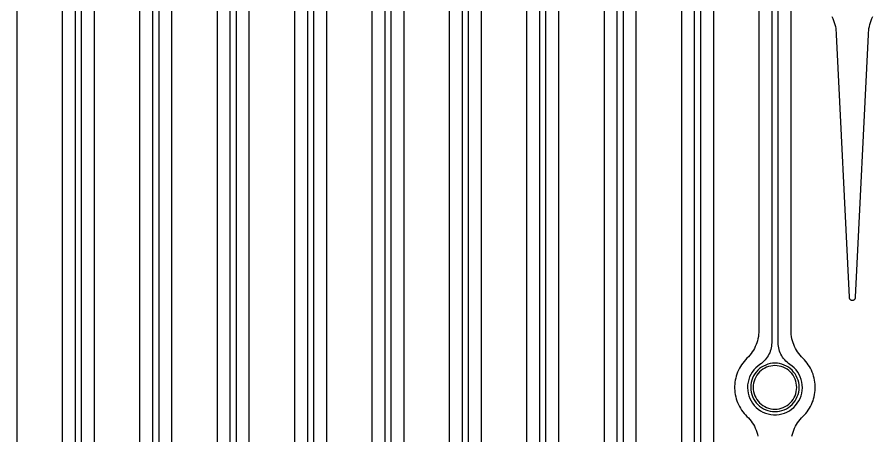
# Model space of a CAD drawing. Header units: metres. Extents: x -1805 to 1655, y -683 to 39617.
# Drawn here: x 514 to 779.4, y 3731 to 3860.8 of the extents above; entities that cross this region are included whole.
import ezdxf

# ---------------------------------------------------------------- set-up
doc = ezdxf.new("R2010")
doc.units = ezdxf.units.M
for name, color, linetype in [('Etching', 5, 'CONTINUOUS'), ('Metal', 4, 'CONTINUOUS'), ('pad_etching', 1, 'CONTINUOUS'), ('PEDOT_SIROF', 6, 'CONTINUOUS')]:
    doc.layers.add(name, color=color, linetype=linetype)

msp = doc.modelspace()

# ---------------------------------------------------------------- linework, layer by layer
at = {"layer": 'Etching'}
for points in [[(514, 2493.83), (514, 9134.24)], [(528, 9134.24), (528, 2620.82)], [(538, 2620.82), (538, 9134.24)], [(552, 9134.24), (552, 2747.8)], [(562, 2747.8), (562, 9134.24)], [(576, 9134.24), (576, 2874.79)], [(586, 2874.79), (586, 9134.24)], [(600, 9134.24), (600, 3001.77)], [(610, 3001.77), (610, 9134.24)], [(624, 9134.24), (624, 3128.75)], [(634, 3128.75), (634, 9134.24)], [(648, 9134.24), (648, 3255.74)], [(658, 3255.74), (658, 9134.24)], [(672, 9134.24), (672, 3382.72)], [(682, 3382.72), (682, 9134.24)], [(696, 9134.24), (696, 3509.71)], [(706, 3509.71), (706, 9134.24)], [(720, 9134.24), (720, 3636.69)], [(730, 3636.69), (730, 9134.24)], [(744, 9134.24), (744, 3763.67), (743.98, 3763.03), (743.93, 3762.39), (743.85, 3761.75), (743.73, 3761.12), (743.57, 3760.5), (743.38, 3759.88), (743.17, 3759.28), (742.91, 3758.69), (742.63, 3758.11), (742.32, 3757.55), (741.97, 3757), (741.6, 3756.48), (741.2, 3755.97), (740.78, 3755.49), (740.33, 3755.03), (739.87, 3754.57), (739.44, 3754.09), (739.04, 3753.58), (738.66, 3753.05), (738.31, 3752.51), (737.99, 3751.94), (737.7, 3751.37), (737.43, 3750.77), (737.2, 3750.17), (737.01, 3749.55), (736.84, 3748.92), (736.71, 3748.29), (736.6, 3747.65), (736.54, 3747), (736.5, 3746.36), (736.5, 3745.71), (736.54, 3745.06), (736.6, 3744.42), (736.71, 3743.78), (736.84, 3743.14), (737.01, 3742.51), (737.2, 3741.9), (737.43, 3741.29), (737.7, 3740.7), (737.99, 3740.12), (738.31, 3739.56), (738.66, 3739.01), (739.04, 3738.48), (739.44, 3737.98), (739.87, 3737.49), (740.33, 3737.03), (740.78, 3736.57), (741.2, 3736.09), (741.6, 3735.59), (741.97, 3735.06), (742.32, 3734.52), (742.63, 3733.96), (742.91, 3733.38), (743.17, 3732.79), (743.38, 3732.18), (743.57, 3731.57), (743.73, 3730.94)], [(754.27, 3730.94), (754.43, 3731.57), (754.62, 3732.18), (754.83, 3732.79), (755.09, 3733.38), (755.37, 3733.96), (755.68, 3734.52), (756.03, 3735.06), (756.4, 3735.59), (756.8, 3736.09), (757.22, 3736.57), (757.67, 3737.03), (758.13, 3737.49), (758.56, 3737.98), (758.96, 3738.48), (759.34, 3739.01), (759.69, 3739.56), (760.01, 3740.12), (760.3, 3740.7), (760.57, 3741.29), (760.8, 3741.9), (760.99, 3742.51), (761.16, 3743.14), (761.29, 3743.78), (761.4, 3744.42), (761.46, 3745.06), (761.5, 3745.71), (761.5, 3746.36), (761.46, 3747), (761.4, 3747.65), (761.29, 3748.29), (761.16, 3748.92), (760.99, 3749.55), (760.8, 3750.17), (760.57, 3750.77), (760.3, 3751.37), (760.01, 3751.94), (759.69, 3752.51), (759.34, 3753.05), (758.96, 3753.58), (758.56, 3754.09), (758.13, 3754.57), (757.67, 3755.03), (757.22, 3755.49), (756.8, 3755.97), (756.4, 3756.48), (756.03, 3757), (755.68, 3757.55), (755.37, 3758.11), (755.09, 3758.69), (754.83, 3759.28), (754.62, 3759.88), (754.43, 3760.5), (754.27, 3761.12), (754.15, 3761.75), (754.07, 3762.39), (754.02, 3763.03), (754, 3763.67), (754, 9134.24)], [(766.63, 3860.94), (766.91, 3860.36), (767.17, 3859.77), (767.38, 3859.17), (767.57, 3858.55), (767.73, 3857.93), (767.85, 3857.29), (767.93, 3856.66), (767.98, 3856.02), (768, 3855.37), (772, 3773.97), (772.02, 3773.84), (772.05, 3773.72), (772.09, 3773.6), (772.15, 3773.49), (772.22, 3773.38), (772.31, 3773.29), (772.41, 3773.21), (772.51, 3773.14), (772.63, 3773.09), (772.75, 3773.05), (772.87, 3773.02), (773, 3773.02), (773.13, 3773.02), (773.25, 3773.05), (773.37, 3773.09), (773.49, 3773.14), (773.59, 3773.21), (773.69, 3773.29), (773.78, 3773.38), (773.85, 3773.49), (773.91, 3773.6), (773.95, 3773.72), (773.98, 3773.84), (774, 3773.97), (778, 3855.37), (778.02, 3856.02), (778.07, 3856.66), (778.15, 3857.29), (778.27, 3857.93), (778.43, 3858.55), (778.62, 3859.17), (778.83, 3859.77), (779.09, 3860.36), (779.37, 3860.94)]]:
    msp.add_lwpolyline(points, dxfattribs=at)
at = {"layer": 'Metal'}
for points in [[(534, 2617), (534, 9436.51), (532, 9436.51), (532, 9436.51), (532, 2617)], [(558, 2743.99), (558, 9436.51), (556, 9436.51), (556, 9436.51), (556, 2743.99)], [(580, 9436.51), (580, 2870.97)], [(582, 2870.97), (582, 9436.51)], [(604, 9436.51), (604, 2997.96)], [(606, 2997.96), (606, 9436.51)], [(628, 9436.51), (628, 3124.94)], [(630, 3124.94), (630, 9436.51)], [(652, 9436.51), (652, 3251.92)], [(654, 3251.92), (654, 9436.51)], [(676, 9436.51), (676, 3378.91)], [(678, 3378.91), (678, 9436.51)], [(700, 9436.51), (700, 3505.89)], [(702, 3505.89), (702, 9436.51)], [(724, 9436.51), (724, 3632.88)], [(726, 3632.88), (726, 9436.51)], [(748, 9436.51), (748, 3759.86), (747.98, 3759.33), (747.93, 3758.8), (747.84, 3758.28), (747.72, 3757.77), (747.56, 3757.26), (747.38, 3756.76), (747.15, 3756.28), (746.9, 3755.82), (746.62, 3755.37), (746.31, 3754.94), (745.97, 3754.53), (745.6, 3754.15), (745.21, 3753.79), (744.8, 3753.46), (744.36, 3753.16), (743.67, 3752.65), (743.03, 3752.09), (742.46, 3751.46), (741.94, 3750.77), (741.5, 3750.04), (741.14, 3749.27), (740.85, 3748.46), (740.65, 3747.63), (740.53, 3746.78), (740.5, 3745.93), (740.55, 3745.08), (740.69, 3744.23), (740.91, 3743.41), (741.22, 3742.61), (741.6, 3741.85), (742.06, 3741.13), (742.59, 3740.45), (743.18, 3739.84), (743.83, 3739.28), (744.53, 3738.8), (745.28, 3738.39), (746.07, 3738.05), (746.89, 3737.8), (747.72, 3737.63), (748.57, 3737.54), (749.43, 3737.54), (750.28, 3737.63), (751.11, 3737.8), (751.93, 3738.05), (752.72, 3738.39), (753.47, 3738.8), (754.17, 3739.28), (754.82, 3739.84), (755.41, 3740.45), (755.94, 3741.13), (756.4, 3741.85), (756.78, 3742.61), (757.09, 3743.41), (757.31, 3744.23), (757.45, 3745.08), (757.5, 3745.93), (757.47, 3746.78), (757.35, 3747.63), (757.15, 3748.46), (756.86, 3749.27), (756.5, 3750.04), (756.06, 3750.77), (755.54, 3751.46), (754.97, 3752.09), (754.33, 3752.65), (753.64, 3753.16), (753.2, 3753.46), (752.79, 3753.79), (752.4, 3754.15), (752.03, 3754.53), (751.69, 3754.94), (751.38, 3755.37), (751.1, 3755.82), (750.85, 3756.28), (750.62, 3756.76), (750.44, 3757.26), (750.28, 3757.77), (750.16, 3758.28), (750.07, 3758.8), (750.02, 3759.33), (750, 3759.86), (750, 9436.51)]]:
    msp.add_lwpolyline(points, dxfattribs=at)
at = {"layer": 'pad_etching'}
msp.add_lwpolyline([(755.75, 3746.03), (755.72, 3746.69), (755.62, 3747.35), (755.46, 3747.99), (755.24, 3748.61), (754.95, 3749.21), (754.61, 3749.78), (754.22, 3750.31), (753.77, 3750.8), (753.28, 3751.25), (752.75, 3751.64), (752.18, 3751.98), (751.58, 3752.27), (750.96, 3752.49), (750.32, 3752.65), (749.66, 3752.75), (749, 3752.78), (748.34, 3752.75), (747.68, 3752.65), (747.04, 3752.49), (746.42, 3752.27), (745.82, 3751.98), (745.25, 3751.64), (744.72, 3751.25), (744.23, 3750.8), (743.78, 3750.31), (743.39, 3749.78), (743.05, 3749.21), (742.76, 3748.61), (742.54, 3747.99), (742.38, 3747.35), (742.28, 3746.69), (742.25, 3746.03), (742.28, 3745.37), (742.38, 3744.71), (742.54, 3744.07), (742.76, 3743.45), (743.05, 3742.85), (743.39, 3742.28), (743.78, 3741.75), (744.23, 3741.26), (744.72, 3740.81), (745.25, 3740.42), (745.82, 3740.08), (746.42, 3739.8), (747.04, 3739.57), (747.68, 3739.41), (748.34, 3739.31), (749, 3739.28), (749.66, 3739.31), (750.32, 3739.41), (750.96, 3739.57), (751.58, 3739.8), (752.18, 3740.08), (752.75, 3740.42), (753.28, 3740.81), (753.77, 3741.26), (754.22, 3741.75), (754.61, 3742.28), (754.95, 3742.85), (755.24, 3743.45), (755.46, 3744.07), (755.62, 3744.71), (755.72, 3745.37), (755.75, 3746.03)], close=True, dxfattribs=at)
at = {"layer": 'PEDOT_SIROF'}
msp.add_lwpolyline([(756.5, 3746.03), (756.46, 3746.77), (756.36, 3747.49), (756.18, 3748.21), (755.93, 3748.9), (755.61, 3749.57), (755.24, 3750.2), (754.8, 3750.79), (754.3, 3751.34), (753.76, 3751.83), (753.17, 3752.27), (752.54, 3752.65), (751.87, 3752.96), (751.18, 3753.21), (750.46, 3753.39), (749.74, 3753.5), (749, 3753.53), (748.26, 3753.5), (747.54, 3753.39), (746.82, 3753.21), (746.13, 3752.96), (745.46, 3752.65), (744.83, 3752.27), (744.24, 3751.83), (743.7, 3751.34), (743.2, 3750.79), (742.76, 3750.2), (742.39, 3749.57), (742.07, 3748.9), (741.82, 3748.21), (741.64, 3747.49), (741.54, 3746.77), (741.5, 3746.03), (741.54, 3745.3), (741.64, 3744.57), (741.82, 3743.85), (742.07, 3743.16), (742.39, 3742.5), (742.76, 3741.86), (743.2, 3741.27), (743.7, 3740.73), (744.24, 3740.23), (744.83, 3739.8), (745.46, 3739.42), (746.13, 3739.1), (746.82, 3738.85), (747.54, 3738.68), (748.26, 3738.57), (749, 3738.53), (749.74, 3738.57), (750.46, 3738.68), (751.18, 3738.85), (751.87, 3739.1), (752.54, 3739.42), (753.17, 3739.8), (753.76, 3740.23), (754.3, 3740.73), (754.8, 3741.27), (755.24, 3741.86), (755.61, 3742.5), (755.93, 3743.16), (756.18, 3743.85), (756.36, 3744.57), (756.46, 3745.3), (756.5, 3746.03)], close=True, dxfattribs=at)

doc.saveas('drawing.dxf')
